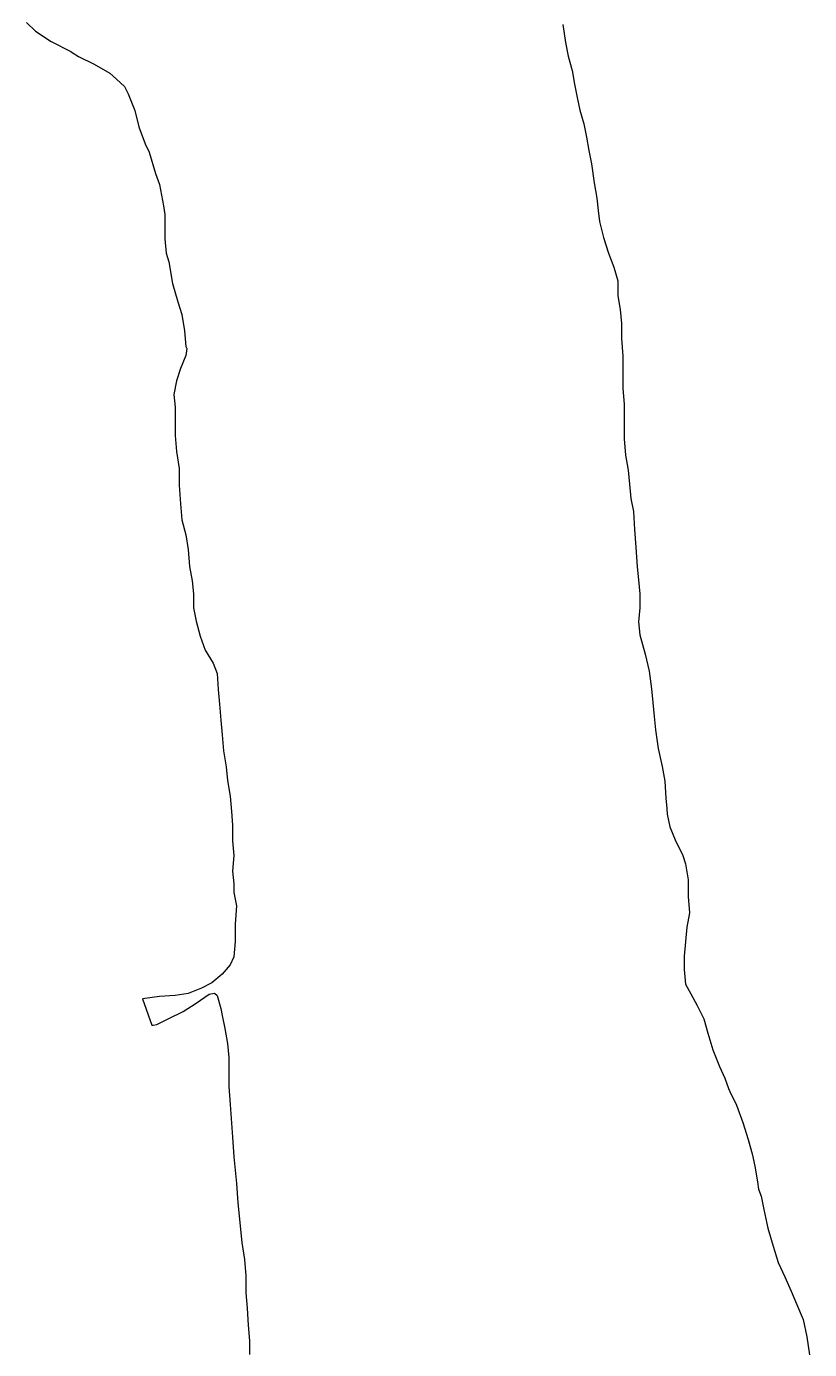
# Model space of a CAD drawing. Header units: inches. Extents: x 11258954 to 11313122, y 3645444 to 3695200.
# Drawn here: x 11296965 to 11297565, y 3676742 to 3677755 of the extents above; entities that cross this region are included whole.
import ezdxf

# ---------------------------------------------------------------- set-up
doc = ezdxf.new("R2010")
doc.units = ezdxf.units.IN
doc.header["$MEASUREMENT"] = 0
for name, color, linetype in [('SchoolBoardDistrict', 253, 'Continuous'), ('SchoolZone_Elementary', 251, 'Continuous'), ('SchoolZone_High', 63, 'Continuous'), ('SchoolZone_Middle', 154, 'Continuous')]:
    doc.layers.add(name, color=color, linetype=linetype)

msp = doc.modelspace()

# ---------------------------------------------------------------- linework, layer by layer
at = {"layer": 'SchoolBoardDistrict'}
msp.add_lwpolyline([(11297376, 3677756.75), (11297378, 3677742.75), (11297380, 3677732.25), (11297383, 3677721.5), (11297385, 3677711), (11297387, 3677700.75), (11297389, 3677691), (11297392, 3677680.5), (11297394, 3677670.25), (11297396, 3677660.25), (11297398, 3677650), (11297400, 3677635.25), (11297402, 3677623.75), (11297403, 3677614.25), (11297404, 3677605.75), (11297407, 3677593.5), (11297411, 3677581.5), (11297415, 3677570.75), (11297418, 3677560.25), (11297418, 3677548.75), (11297420, 3677538.25), (11297421, 3677527.75), (11297421, 3677516.25), (11297422, 3677502.75), (11297422, 3677490), (11297422, 3677478.25), (11297423, 3677465.5), (11297423, 3677452.25), (11297423, 3677439.25), (11297424, 3677426.75), (11297426, 3677415.25), (11297427, 3677404.5), (11297428, 3677393.75), (11297430, 3677383.75), (11297431, 3677370), (11297432, 3677356.25), (11297433, 3677341.25), (11297434, 3677331.25), (11297435, 3677320.75), (11297435, 3677310), (11297434, 3677299.25), (11297435, 3677289.25), (11297439, 3677274.5), (11297442, 3677261.5), (11297444, 3677247.75), (11297445, 3677237.5), (11297446, 3677226.75), (11297447, 3677216.5), (11297449, 3677202.25), (11297452, 3677188.5), (11297454, 3677177.25), (11297455, 3677164.25), (11297455.6625, 3677156.1335), (11297456, 3677152), (11297458, 3677142.25), (11297462, 3677132.25), (11297468, 3677120.25), (11297470, 3677113.75), (11297472, 3677101.5), (11297472, 3677088.75), (11297473, 3677076.25), (11297471, 3677065.25), (11297470, 3677054.25), (11297470, 3677054), (11297469, 3677043.25), (11297469, 3677033), (11297470, 3677021.75), (11297474, 3677014.25), (11297479, 3677005.25), (11297484, 3676995.25), (11297487, 3676984.25), (11297491, 3676971.5), (11297496, 3676958.75), (11297500, 3676949.75), (11297503, 3676941.75), (11297503.5, 3676940.625), (11297504, 3676939.5), (11297507.033, 3676933.13), (11297507.0555, 3676933.0835), (11297509, 3676929), (11297514, 3676915.75), (11297518, 3676902.75), (11297520.0395, 3676895.273), (11297520.053, 3676895.223), (11297521, 3676891.75), (11297523, 3676882.25), (11297525, 3676870.25), (11297526, 3676864.75), (11297528, 3676859.25), (11297530, 3676849.25), (11297533, 3676834.75), (11297537, 3676821), (11297541, 3676808.5), (11297546, 3676797.5), (11297551, 3676786.5), (11297555, 3676777), (11297560, 3676765), (11297563, 3676751.75), (11297565, 3676737.75)], dxfattribs=at)
at = {"layer": 'SchoolZone_Elementary'}
msp.add_polyline3d([(11296965, 3677758.25, 0), (11296972, 3677751.5, 0), (11296984, 3677743.5, 0), (11296999, 3677736, 0), (11297000, 3677735.25, 0), (11297005, 3677732, 0), (11297017, 3677726.25, 0), (11297029, 3677719.25, 0), (11297034, 3677714.75, 0), (11297040, 3677709.25, 0), (11297043, 3677703.5, 0), (11297048, 3677690.75, 0), (11297051, 3677678.25, 0), (11297056, 3677665.25, 0), (11297059, 3677658.75, 0), (11297064, 3677642.5, 0), (11297067, 3677634, 0), (11297070, 3677617.75, 0), (11297071, 3677611.25, 0), (11297071, 3677599.75, 0), (11297071, 3677592.5, 0), (11297072, 3677581.5, 0), (11297074, 3677574.75, 0), (11297077, 3677558.25, 0), (11297081, 3677544.25, 0), (11297084, 3677534.5, 0), (11297086, 3677522, 0), (11297087, 3677510, 0), (11297088, 3677508.5, 0), (11297087, 3677503.25, 0), (11297083, 3677493.25, 0), (11297080, 3677483.75, 0), (11297078, 3677473.25, 0), (11297079, 3677463.5, 0), (11297079, 3677452.75, 0), (11297079, 3677441.75, 0), (11297080, 3677429.75, 0), (11297082, 3677416.5, 0), (11297082, 3677403.75, 0), (11297083, 3677389.5, 0), (11297084, 3677377.25, 0), (11297087, 3677365.75, 0), (11297089, 3677354.5, 0), (11297090, 3677341.5, 0), (11297092, 3677330.5, 0), (11297093, 3677320.5, 0), (11297093, 3677310, 0), (11297095, 3677299.75, 0), (11297098, 3677288.25, 0), (11297102, 3677277.5, 0), (11297108, 3677267.5, 0), (11297111, 3677259.5, 0), (11297112, 3677247.25, 0), (11297113, 3677236.25, 0), (11297114, 3677224, 0), (11297115, 3677212.75, 0), (11297116, 3677200.5, 0), (11297118, 3677188.25, 0), (11297119, 3677177.75, 0), (11297121, 3677165.75, 0), (11297122, 3677154, 0), (11297123, 3677143.5, 0), (11297123, 3677131.5, 0), (11297124, 3677120.25, 0), (11297123, 3677108.25, 0), (11297124, 3677098.5, 0), (11297124, 3677092, 0), (11297126, 3677081.75, 0), (11297125, 3677067.75, 0), (11297125, 3677054.25, 0), (11297124, 3677042.75, 0), (11297121, 3677036.5, 0), (11297115, 3677029.25, 0), (11297107, 3677022.75, 0), (11297099, 3677018.75, 0), (11297089, 3677014.5, 0), (11297079, 3677013, 0), (11297067, 3677012.25, 0), (11297054, 3677010.5, 0), (11297061, 3676990.25, 0), (11297062, 3676990.25, 0), (11297065, 3676990.75, 0), (11297074, 3676995.5, 0), (11297085, 3677000.75, 0), (11297095, 3677007.25, 0), (11297105, 3677014, 0), (11297109, 3677014.75, 0), (11297111, 3677013, 0), (11297114, 3677003, 0), (11297115, 3676997.75, 0), (11297117, 3676987.75, 0), (11297119, 3676976.25, 0), (11297120, 3676965.5, 0), (11297120, 3676955.25, 0), (11297120, 3676943.25, 0), (11297121, 3676929.5, 0), (11297122, 3676915.25, 0), (11297123, 3676904.5, 0), (11297124, 3676889.5, 0), (11297125, 3676879.25, 0), (11297126, 3676869, 0), (11297127, 3676854.25, 0), (11297128, 3676844.25, 0), (11297129, 3676833.75, 0), (11297130, 3676823.75, 0), (11297132, 3676810.75, 0), (11297133, 3676798.25, 0), (11297133, 3676794.25, 0), (11297133, 3676785.25, 0), (11297134, 3676773.5, 0), (11297135, 3676760.5, 0), (11297136, 3676748.5, 0), (11297136, 3676738, 0)], dxfattribs=at)
at = {"layer": 'SchoolZone_High'}
msp.add_polyline3d([(11297376, 3677756.75, 0), (11297378, 3677742.75, 0), (11297380, 3677732.25, 0), (11297383, 3677721.5, 0), (11297385, 3677711, 0), (11297387, 3677700.75, 0), (11297389, 3677691, 0), (11297392, 3677680.5, 0), (11297394, 3677670.25, 0), (11297396, 3677660.25, 0), (11297398, 3677650, 0), (11297400, 3677635.25, 0), (11297402, 3677623.75, 0), (11297403, 3677614.25, 0), (11297404, 3677605.75, 0), (11297407, 3677593.5, 0), (11297411, 3677581.5, 0), (11297415, 3677570.75, 0), (11297418, 3677560.25, 0), (11297418, 3677548.75, 0), (11297420, 3677538.25, 0), (11297421, 3677527.75, 0), (11297421, 3677516.25, 0), (11297422, 3677502.75, 0), (11297422, 3677490, 0), (11297422, 3677478.25, 0), (11297423, 3677465.5, 0), (11297423, 3677452.25, 0), (11297423, 3677439.25, 0), (11297424, 3677426.75, 0), (11297426, 3677415.25, 0), (11297427, 3677404.5, 0), (11297428, 3677393.75, 0), (11297430, 3677383.75, 0), (11297431, 3677370, 0), (11297432, 3677356.25, 0), (11297433, 3677341.25, 0), (11297434, 3677331.25, 0), (11297435, 3677320.75, 0), (11297435, 3677310, 0), (11297434, 3677299.25, 0), (11297435, 3677289.25, 0), (11297439, 3677274.5, 0), (11297442, 3677261.5, 0), (11297444, 3677247.75, 0), (11297445, 3677237.5, 0), (11297446, 3677226.75, 0), (11297447, 3677216.5, 0), (11297449, 3677202.25, 0), (11297452, 3677188.5, 0), (11297454, 3677177.25, 0), (11297455, 3677164.25, 0), (11297455.6625, 3677156.1335, 0), (11297456, 3677152, 0), (11297458, 3677142.25, 0), (11297462, 3677132.25, 0), (11297468, 3677120.25, 0), (11297470, 3677113.75, 0), (11297472, 3677101.5, 0), (11297472, 3677088.75, 0), (11297473, 3677076.25, 0), (11297471, 3677065.25, 0), (11297470, 3677054.25, 0), (11297470, 3677054, 0), (11297469, 3677043.25, 0), (11297469, 3677033, 0), (11297470, 3677021.75, 0), (11297474, 3677014.25, 0), (11297479, 3677005.25, 0), (11297484, 3676995.25, 0), (11297487, 3676984.25, 0), (11297491, 3676971.5, 0), (11297496, 3676958.75, 0), (11297500, 3676949.75, 0), (11297503, 3676941.75, 0), (11297504, 3676939.5, 0), (11297509, 3676929, 0), (11297514, 3676915.75, 0), (11297518, 3676902.75, 0), (11297521, 3676891.75, 0), (11297523, 3676882.25, 0), (11297525, 3676870.25, 0), (11297526, 3676864.75, 0), (11297528, 3676859.25, 0), (11297530, 3676849.25, 0), (11297533, 3676834.75, 0), (11297537, 3676821, 0), (11297541, 3676808.5, 0), (11297546, 3676797.5, 0), (11297551, 3676786.5, 0), (11297555, 3676777, 0), (11297560, 3676765, 0), (11297563, 3676751.75, 0), (11297565, 3676737.75, 0)], dxfattribs=at)
at = {"layer": 'SchoolZone_Middle'}
msp.add_polyline3d([(11297376, 3677756.75, 0), (11297378, 3677742.75, 0), (11297380, 3677732.25, 0), (11297383, 3677721.5, 0), (11297385, 3677711, 0), (11297387, 3677700.75, 0), (11297389, 3677691, 0), (11297392, 3677680.5, 0), (11297394, 3677670.25, 0), (11297396, 3677660.25, 0), (11297398, 3677650, 0), (11297400, 3677635.25, 0), (11297402, 3677623.75, 0), (11297403, 3677614.25, 0), (11297404, 3677605.75, 0), (11297407, 3677593.5, 0), (11297411, 3677581.5, 0), (11297415, 3677570.75, 0), (11297418, 3677560.25, 0), (11297418, 3677548.75, 0), (11297420, 3677538.25, 0), (11297421, 3677527.75, 0), (11297421, 3677516.25, 0), (11297422, 3677502.75, 0), (11297422, 3677490, 0), (11297422, 3677478.25, 0), (11297423, 3677465.5, 0), (11297423, 3677452.25, 0), (11297423, 3677439.25, 0), (11297424, 3677426.75, 0), (11297426, 3677415.25, 0), (11297427, 3677404.5, 0), (11297428, 3677393.75, 0), (11297430, 3677383.75, 0), (11297431, 3677370, 0), (11297432, 3677356.25, 0), (11297433, 3677341.25, 0), (11297434, 3677331.25, 0), (11297435, 3677320.75, 0), (11297435, 3677310, 0), (11297434, 3677299.25, 0), (11297435, 3677289.25, 0), (11297439, 3677274.5, 0), (11297442, 3677261.5, 0), (11297444, 3677247.75, 0), (11297445, 3677237.5, 0), (11297446, 3677226.75, 0), (11297447, 3677216.5, 0), (11297449, 3677202.25, 0), (11297452, 3677188.5, 0), (11297454, 3677177.25, 0), (11297455, 3677164.25, 0), (11297455.6625, 3677156.1335, 0), (11297456, 3677152, 0), (11297458, 3677142.25, 0), (11297462, 3677132.25, 0), (11297468, 3677120.25, 0), (11297470, 3677113.75, 0), (11297472, 3677101.5, 0), (11297472, 3677088.75, 0), (11297473, 3677076.25, 0), (11297471, 3677065.25, 0), (11297470, 3677054.25, 0), (11297470, 3677054, 0), (11297469, 3677043.25, 0), (11297469, 3677033, 0), (11297470, 3677021.75, 0), (11297474, 3677014.25, 0), (11297479, 3677005.25, 0), (11297484, 3676995.25, 0), (11297487, 3676984.25, 0), (11297491, 3676971.5, 0), (11297496, 3676958.75, 0), (11297500, 3676949.75, 0), (11297503, 3676941.75, 0), (11297504, 3676939.5, 0), (11297509, 3676929, 0), (11297514, 3676915.75, 0), (11297518, 3676902.75, 0), (11297521, 3676891.75, 0), (11297523, 3676882.25, 0), (11297525, 3676870.25, 0), (11297526, 3676864.75, 0), (11297528, 3676859.25, 0), (11297530, 3676849.25, 0), (11297533, 3676834.75, 0), (11297537, 3676821, 0), (11297541, 3676808.5, 0), (11297546, 3676797.5, 0), (11297551, 3676786.5, 0), (11297555, 3676777, 0), (11297560, 3676765, 0), (11297563, 3676751.75, 0), (11297565, 3676737.75, 0)], dxfattribs=at)

doc.saveas('drawing.dxf')
